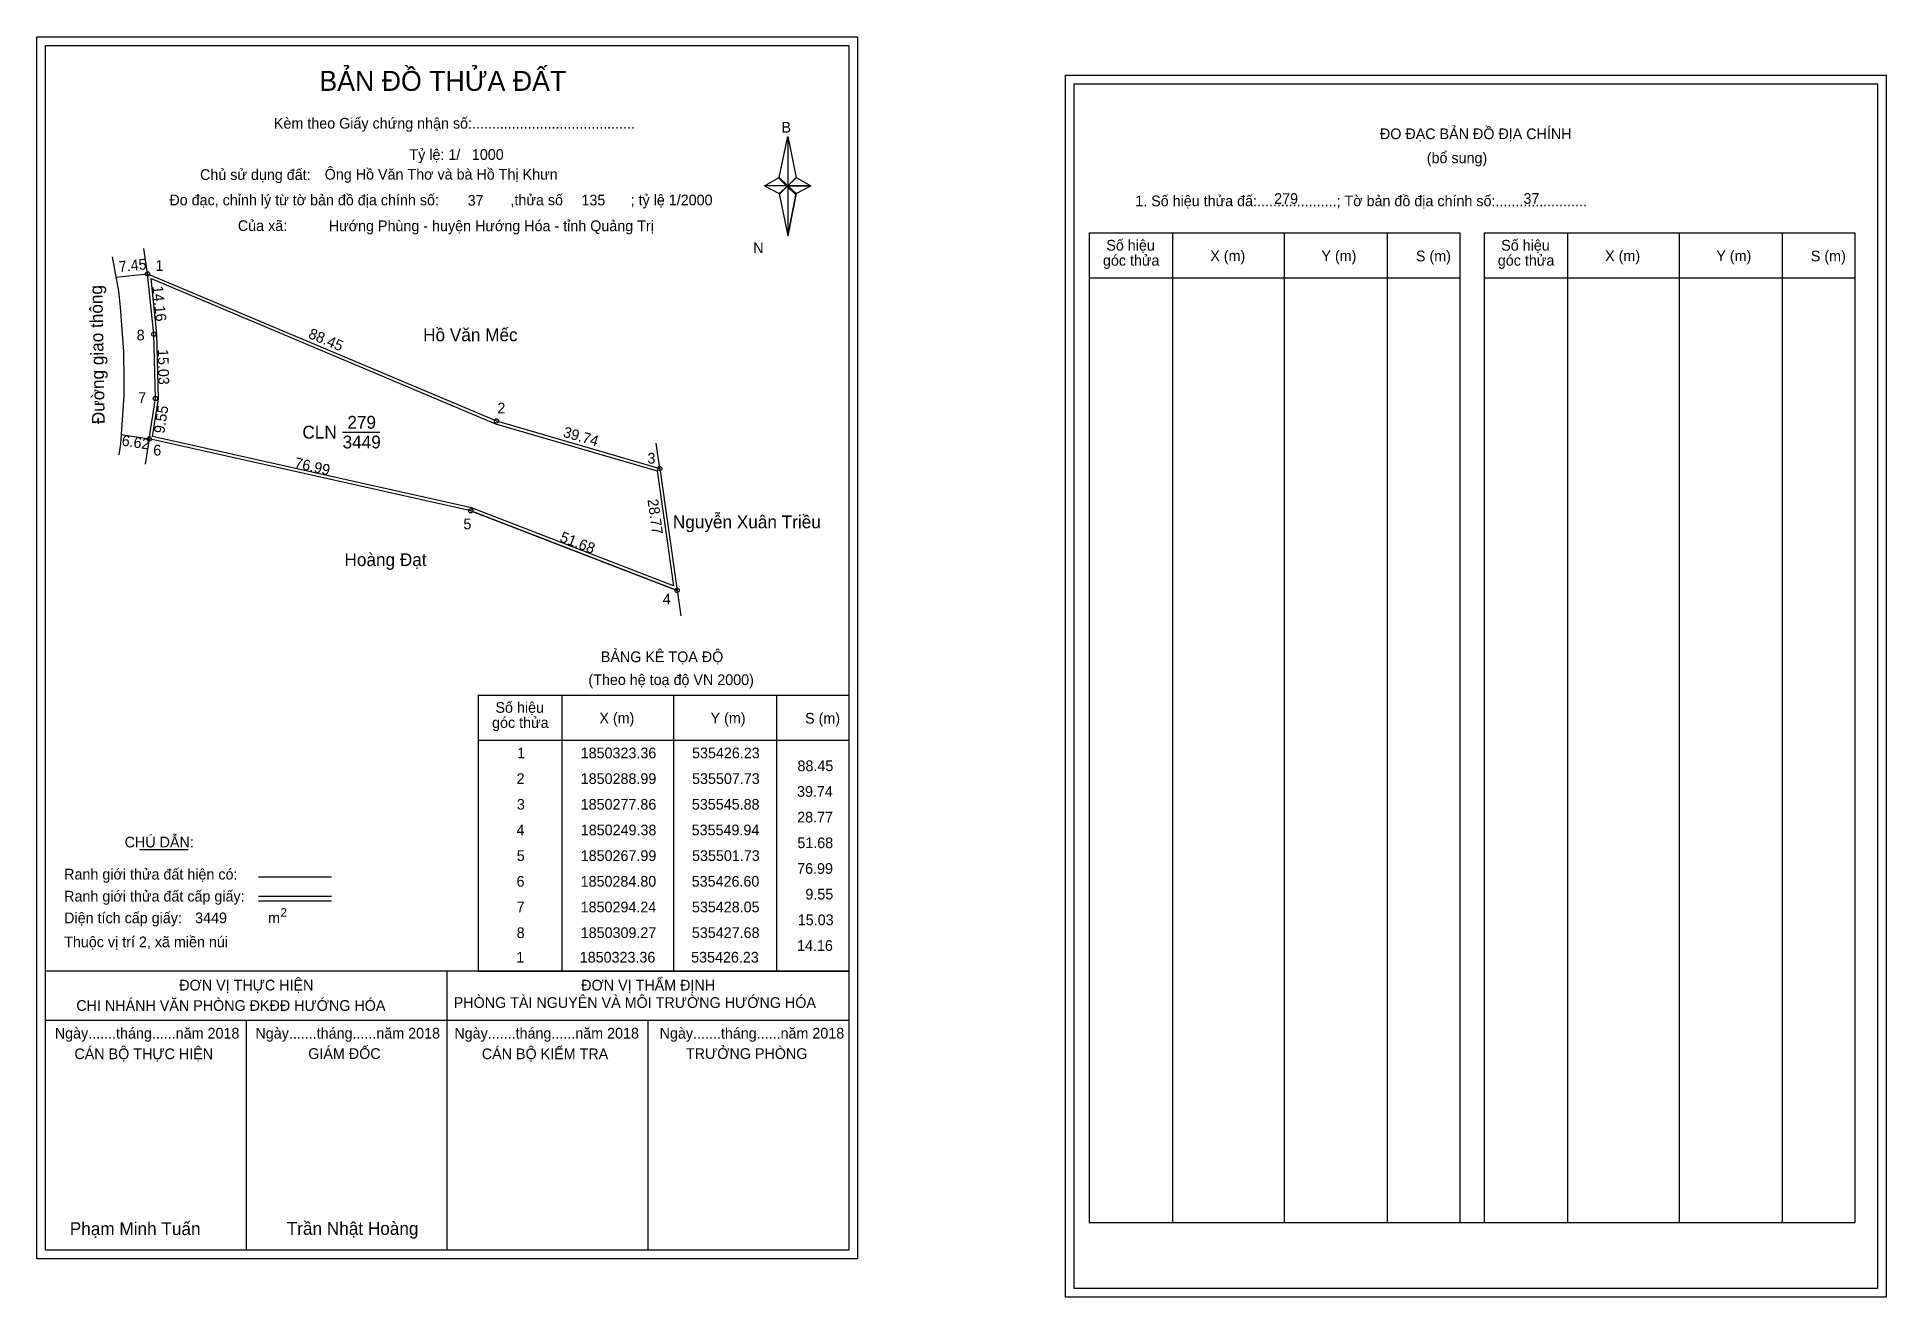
# Model space of a CAD drawing. Extents: x 535400 to 535832, y 1850084 to 1850379.
import ezdxf

# ---------------------------------------------------------------- set-up
doc = ezdxf.new("R2010")
doc.units = 0
for name, color, linetype in [('Level 1', 7, 'Continuous'), ('Level 10', 7, 'Continuous'), ('Level 11', 7, 'Continuous'), ('Level 13', 7, 'Continuous'), ('Level 27', 7, 'Continuous'), ('Level 3', 7, 'Continuous'), ('Level 36', 7, 'Continuous'), ('Level 49', 7, 'Continuous'), ('Level 5', 7, 'Continuous'), ('Level 53', 7, 'Continuous'), ('Level 55', 7, 'Continuous'), ('Level 6', 7, 'Continuous'), ('Level 63', 7, 'Continuous'), ('Level 9', 7, 'Continuous')]:
    doc.layers.add(name, color=color, linetype=linetype)

msp = doc.modelspace()

# ---------------------------------------------------------------- linework, layer by layer
at = {"layer": 'Level 1'}
for p, q in [((535402.38, 1850376.74), (535402.38, 1850376.74)), ((535642.66, 1850367.8), (535642.66, 1850367.8)), ((535573.8, 1850345.86), (535575.77, 1850355.5)), ((535575.77, 1850355.5), (535575.77, 1850343.97)), ((535575.77, 1850355.5), (535577.74, 1850345.86)), ((535570.36, 1850343.97), (535573.8, 1850345.86)), ((535573.8, 1850345.86), (535575.77, 1850343.97)), ((535575.62, 1850343.76), (535573.8, 1850345.64)), ((535575.77, 1850343.97), (535573.8, 1850342.13)), ((535575.62, 1850343.76), (535573.8, 1850341.92)), ((535573.8, 1850341.92), (535575.62, 1850343.76)), ((535577.59, 1850345.64), (535575.62, 1850343.76)), ((535575.62, 1850343.76), (535577.59, 1850345.64)), ((535577.59, 1850341.92), (535575.62, 1850343.76)), ((535577.74, 1850345.86), (535575.77, 1850343.97)), ((535575.77, 1850343.97), (535575.77, 1850332.28)), ((535575.77, 1850343.97), (535581.18, 1850343.97)), ((535575.77, 1850343.97), (535577.74, 1850342.13)), ((535577.74, 1850342.13), (535581.18, 1850343.97)), ((535573.8, 1850342.13), (535575.77, 1850332.28)), ((535577.74, 1850342.13), (535575.77, 1850332.28)), ((535646.19, 1850332.94), (535732.79, 1850332.94)), ((535665.78, 1850101.68), (535665.78, 1850332.94)), ((535691.85, 1850101.68), (535691.85, 1850332.94)), ((535715.82, 1850332.94), (535715.82, 1850101.68)), ((535732.79, 1850332.94), (535732.79, 1850101.68)), ((535738.45, 1850332.94), (535825.05, 1850332.94)), ((535758.04, 1850101.68), (535758.04, 1850332.94)), ((535784.11, 1850101.68), (535784.11, 1850332.94)), ((535808.08, 1850332.94), (535808.08, 1850101.68)), ((535825.05, 1850332.94), (535825.05, 1850101.68)), ((535646.19, 1850322.42), (535732.79, 1850322.42)), ((535738.45, 1850322.42), (535825.05, 1850322.42)), ((535503.48, 1850224.91), (535590.08, 1850224.91)), ((535523.07, 1850160.39), (535523.07, 1850224.91)), ((535549.14, 1850160.39), (535549.14, 1850224.91)), ((535573.11, 1850224.91), (535573.11, 1850160.39)), ((535503.48, 1850214.39), (535590.08, 1850214.39)), ((535424.3, 1850188.81), (535435.7, 1850188.81)), ((535452.16, 1850182.4), (535469.18, 1850182.4)), ((535452.16, 1850177.95), (535469.18, 1850177.95)), ((535452.16, 1850176.86), (535469.18, 1850176.86)), ((535509.21, 1850160.39), (535402.38, 1850160.39)), ((535590.08, 1850160.39), (535485.24, 1850160.39)), ((535496.23, 1850095.17), (535496.23, 1850160.39)), ((535503.48, 1850160.39), (535590.08, 1850160.39)), ((535590.08, 1850148.84), (535402.38, 1850148.84)), ((535449.3, 1850095.17), (535449.3, 1850148.84)), ((535543.15, 1850095.17), (535543.15, 1850148.84)), ((535646.19, 1850101.68), (535825.05, 1850101.68)), ((535590.08, 1850095.17), (535590.08, 1850095.17)), ((535830.36, 1850086.22), (535830.36, 1850086.22))]:
    msp.add_line(p, q, dxfattribs=at)
for points in [[(535573.8, 1850345.86), (535575.77, 1850355.5), (535575.77, 1850343.97)], [(535570.36, 1850343.97), (535573.8, 1850342.13), (535575.77, 1850343.97)], [(535575.77, 1850343.97), (535577.74, 1850345.86), (535581.18, 1850343.97)], [(535575.77, 1850343.97), (535575.77, 1850332.28), (535577.74, 1850342.13)]]:
    msp.add_lwpolyline(points, close=True, dxfattribs=at)
at = {"layer": 'Level 10'}
msp.add_line((535501.73, 1850267.99), (535549.94, 1850249.38), dxfattribs=at)
msp.add_lwpolyline([(535417.95, 1850327.39), (535419.41, 1850319.35), (535419.85, 1850315.61), (535420.56, 1850305.24), (535420.68, 1850298.41), (535420.69, 1850294.93), (535419.9, 1850283.61), (535419.51, 1850281.07)], dxfattribs=at)
for points in [[(535545.88, 1850277.86), (535549.94, 1850249.38), (535501.73, 1850267.99), (535426.6, 1850284.8), (535428.05, 1850294.24), (535427.68, 1850309.27), (535426.23, 1850323.36), (535507.73, 1850288.99)], [(535545.25, 1850277.31), (535549.08, 1850250.46), (535501.93, 1850268.66), (535427.39, 1850285.34), (535428.75, 1850294.2), (535428.38, 1850309.31), (535427.05, 1850322.26), (535507.5, 1850288.33)]]:
    msp.add_lwpolyline(points, close=True, dxfattribs=at)
at = {"layer": 'Level 11'}
for centre in [(535426.23, 1850323.36), (535427.68, 1850309.27), (535428.05, 1850294.24), (535507.73, 1850288.99), (535426.6, 1850284.8), (535545.88, 1850277.86), (535545.88, 1850277.86), (535501.73, 1850267.99), (535549.94, 1850249.38)]:
    msp.add_circle(centre, 0.5, dxfattribs=at)
at = {"layer": 'Level 27'}
for p, q in [((535426.23, 1850323.36), (535425.36, 1850329.3)), ((535426.6, 1850284.8), (535425.69, 1850278.87)), ((535545.88, 1850277.86), (535545.04, 1850283.8)), ((535549.94, 1850249.38), (535550.78, 1850243.44))]:
    msp.add_line(p, q, dxfattribs=at)
at = {"layer": 'Level 3'}
for p, q in [((535646.19, 1850332.94), (535646.19, 1850101.68)), ((535738.45, 1850332.94), (535738.45, 1850101.68)), ((535503.48, 1850224.91), (535503.48, 1850160.39))]:
    msp.add_line(p, q, dxfattribs=at)
at = {"layer": 'Level 5'}
for p, q in [((535418.82, 1850322.6), (535426.23, 1850323.36)), ((535420.05, 1850285.8), (535426.6, 1850284.8))]:
    msp.add_line(p, q, dxfattribs=at)
at = {"layer": 'Level 63'}
for points in [[(535400.38, 1850378.74), (535592.08, 1850378.74), (535592.08, 1850093.17), (535400.38, 1850093.17)], [(535402.38, 1850376.74), (535590.08, 1850376.74), (535590.08, 1850095.17), (535402.38, 1850095.17)], [(535640.66, 1850369.8), (535832.36, 1850369.8), (535832.36, 1850084.22), (535640.66, 1850084.22)], [(535642.66, 1850367.8), (535830.36, 1850367.8), (535830.36, 1850086.22), (535642.66, 1850086.22)]]:
    msp.add_lwpolyline(points, close=True, dxfattribs=at)
at = {"layer": 'Level 9'}
msp.add_line((535471.78, 1850286.37), (535480.46, 1850286.37), dxfattribs=at)

# ---------------------------------------------------------------- texts
at = {"layer": 'Level 1'}
for s, height, p in [('BẢN ĐỒ THỬA ĐẤT', 4.6657, (535466.35, 1850366.15)), ('Kèm theo Giấy chứng nhận số:.........................................', 2.5, (535455.73, 1850357.32)), ('B', 2.5, (535574.31, 1850356.38)), ('ĐO ĐẠC BẢN ĐỒ ĐỊA CHÍNH', 2.5, (535714.13, 1850354.86)), ('(bổ sung)', 2.5, (535725.07, 1850349.24)), ('Chủ sử dụng đất:', 2.5, (535438.47, 1850345.32)), ('Đo đạc, chỉnh lý từ tờ bản đồ địa chính số:                  ,thửa số                 ; tỷ lệ 1/2000', 2.5, (535431.31, 1850339.39)), ('1. Số hiệu thửa đấ:....................; Tờ bản đồ địa chính số:.......................', 2.5, (535656.96, 1850339.18)), ('Của xã:', 2.5, (535447.31, 1850333.39)), ('N', 2.5, (535567.71, 1850328.21)), ('Số hiệu', 2.5, (535650.2, 1850328.81)), ('Số hiệu', 2.5, (535742.46, 1850328.81)), ('góc thửa', 2.5, (535649.41, 1850325.28)), ('X (m)', 2.5, (535674.49, 1850326.34)), ('Y (m)', 2.5, (535700.46, 1850326.34)), ('S (m)', 2.5, (535722.54, 1850326.29)), ('góc thửa', 2.5, (535741.67, 1850325.28)), ('X (m)', 2.5, (535766.74, 1850326.34)), ('Y (m)', 2.5, (535792.72, 1850326.34)), ('S (m)', 2.5, (535814.8, 1850326.29)), ('BẢNG KÊ TỌA ĐỘ', 2.5, (535532.11, 1850232.62)), ('(Theo hệ toạ độ VN 2000)', 2.5, (535529.21, 1850227.26)), ('Số hiệu', 2.5, (535507.49, 1850220.78)), ('góc thửa', 2.5, (535506.7, 1850217.25)), ('X (m)', 2.5, (535531.77, 1850218.31)), ('Y (m)', 2.5, (535557.75, 1850218.31)), ('S (m)', 2.5, (535579.83, 1850218.26)), ('CHÚ DẪN:', 2.5, (535420.86, 1850189.31)), ('Ranh giới thửa đất hiện có:', 2.5, (535406.73, 1850181.81)), ('Ranh giới thửa đất cấp giấy:', 2.5, (535406.73, 1850176.67)), ('2', 2, (535457.28, 1850173.12)), ('Diện tích cấp giấy:', 2.5, (535406.73, 1850171.59)), ('m', 2.5, (535454.38, 1850171.61)), ('Thuộc vị trí 2, xã miền núi', 2.5, (535406.73, 1850165.99)), ('ĐƠN VỊ THỰC HIỆN', 2.5, (535433.61, 1850155.87)), ('ĐƠN VỊ THẨM ĐỊNH', 2.5, (535527.52, 1850155.87)), ('CHI NHÁNH VĂN PHÒNG ĐKĐĐ HƯỚNG HÓA', 2.5, (535409.57, 1850151.11)), ('PHÒNG TÀI NGUYÊN VÀ MÔI TRƯỜNG HƯỚNG HÓA', 2.5, (535497.74, 1850151.8)), ('Ngày.......tháng......năm 2018', 2.5, (535404.55, 1850144.64)), ('Ngày.......tháng......năm 2018', 2.5, (535451.42, 1850144.64)), ('Ngày.......tháng......năm 2018', 2.5, (535497.89, 1850144.64)), ('Ngày.......tháng......năm 2018', 2.5, (535545.85, 1850144.64)), ('CÁN BỘ THỰC HIỆN', 2.5, (535409.13, 1850139.82)), ('GIÁM ĐỐC', 2.5, (535463.76, 1850139.88)), ('CÁN BỘ KIỂM TRA', 2.5, (535504.3, 1850139.82)), ('TRƯỞNG PHÒNG', 2.5, (535551.99, 1850139.88)), ('Phạm Minh Tuấn', 3, (535408.04, 1850098.71)), ('Trần Nhật Hoàng', 3, (535458.73, 1850098.76))]:
    msp.add_text(s, height=height, dxfattribs=at).set_placement(p)
at = {"layer": 'Level 11'}
msp.add_text('Tỷ lệ: 1/', height=2.5, dxfattribs=at).set_placement((535487.39, 1850350))
at = {"layer": 'Level 13'}
for s, p in [('CLN', (535462.39, 1850284.87)), ('279', (535472.89, 1850287.17)), ('3449', (535471.78, 1850282.57))]:
    msp.add_text(s, height=3, dxfattribs=at).set_placement(p)
at = {"layer": 'Level 36'}
msp.add_text('Đường giao thông', height=3, rotation=91.0444, dxfattribs=at).set_placement((535416.23, 1850288.26))
for s, p in [('Hồ Văn Mếc', (535490.59, 1850307.62)), ('Nguyễn Xuân Triều', (535548.94, 1850263.9)), ('Hoàng Đạt', (535472.22, 1850255.08))]:
    msp.add_text(s, height=3, dxfattribs=at).set_placement(p)
at = {"layer": 'Level 49'}
for s, rotation, p in [('14.16', 275.8756, (535427.33, 1850320.46)), ('88.45', 337.134, (535463.57, 1850308.48)), ('15.03', 271.4102, (535428.57, 1850305.78)), ('9.55', 81.2675, (535430.11, 1850285.95)), ('39.74', 343.7358, (535523.1, 1850285.34)), ('76.99', 347.388, (535460.36, 1850278.07)), ('28.77', 278.1132, (535542.99, 1850270.6)), ('51.68', 338.8924, (535522.35, 1850260.89))]:
    msp.add_text(s, height=2.5, rotation=rotation, dxfattribs=at).set_placement(p)
at = {"layer": 'Level 5'}
for s, rotation, p in [('7.45', 5.8756, (535419.61, 1850323.8)), ('6.62', 351.2926, (535420.05, 1850283.27))]:
    msp.add_text(s, height=2.5, rotation=rotation, dxfattribs=at).set_placement(p)
at = {"layer": 'Level 53'}
for s, p in [('1', (535512.57, 1850210.14)), ('1850323.36', (535527.4, 1850210.14)), ('535426.23', (535553.42, 1850210.14)), ('88.45', (535578.05, 1850207.14)), ('2', (535512.42, 1850204.14)), ('1850288.99', (535527.41, 1850204.14)), ('535507.73', (535553.42, 1850204.14)), ('3', (535512.5, 1850198.14)), ('1850277.86', (535527.4, 1850198.14)), ('535545.88', (535553.38, 1850198.14)), ('39.74', (535577.94, 1850201.14)), ('28.77', (535577.98, 1850195.14)), ('4', (535512.41, 1850192.14)), ('1850249.38', (535527.43, 1850192.14)), ('535549.94', (535553.33, 1850192.14)), ('5', (535512.47, 1850186.14)), ('1850267.99', (535527.41, 1850186.14)), ('535501.73', (535553.42, 1850186.14)), ('51.68', (535578.02, 1850189.14)), ('76.99', (535577.97, 1850183.14)), ('6', (535512.42, 1850180.14)), ('1850284.80', (535527.39, 1850180.14)), ('535426.60', (535553.34, 1850180.14)), ('9.55', (535579.9, 1850177.14)), ('7', (535512.43, 1850174.14)), ('1850294.24', (535527.39, 1850174.14)), ('535428.05', (535553.39, 1850174.14)), ('8', (535512.45, 1850168.14)), ('1850309.27', (535527.41, 1850168.14)), ('535427.68', (535553.38, 1850168.14)), ('15.03', (535578.12, 1850171.14)), ('14.16', (535577.95, 1850165.14)), ('1', (535512.36, 1850162.4)), ('1850323.36', (535527.18, 1850162.4)), ('535426.23', (535553.21, 1850162.4))]:
    msp.add_text(s, height=2.5, dxfattribs=at).set_placement(p)
at = {"layer": 'Level 55'}
for s, height, p in [('280', 0.11, (535426.11, 1850323.25)), ('1', 0.4, (535426.12, 1850323.36)), ('8', 0.4, (535427.55, 1850309.27)), ('7', 0.4, (535427.92, 1850294.24)), ('2', 0.4, (535507.59, 1850288.99)), ('280', 0.11, (535507.61, 1850288.88)), ('6', 0.4, (535426.46, 1850284.8)), ('0', 0.11, (535426.56, 1850284.69)), ('0', 0.11, (535426.56, 1850284.69)), ('3', 0.4, (535545.76, 1850277.86)), ('280', 0.11, (535545.76, 1850277.75)), ('0', 0.11, (535545.84, 1850277.75)), ('0', 0.11, (535545.84, 1850277.75)), ('5', 0.4, (535501.6, 1850267.99)), ('0', 0.11, (535501.69, 1850267.88)), ('0', 0.11, (535501.69, 1850267.88)), ('4', 0.4, (535549.8, 1850249.38)), ('0', 0.11, (535549.9, 1850249.27)), ('0', 0.11, (535549.9, 1850249.27)), ('0', 0.11, (535549.9, 1850249.27)), ('0', 0.11, (535549.9, 1850249.27))]:
    msp.add_text(s, height=height, dxfattribs=at).set_placement(p)
at = {"layer": 'Level 6'}
for s, p in [('1000', (535501.98, 1850350.02)), ('Ông Hồ Văn Thơ và bà Hồ Thị Khưn', (535467.6, 1850345.39)), ('37', (535500.99, 1850339.3)), ('135', (535527.58, 1850339.38)), ('279', (535689.41, 1850339.72)), ('37', (535747.66, 1850339.74)), (' Hướng Phùng - huyện Hướng Hóa - tỉnh Quảng Trị', (535467.62, 1850333.35)), ('3449', (535437.32, 1850171.6))]:
    msp.add_text(s, height=2.5, dxfattribs=at).set_placement(p)
at = {"layer": 'Level 9'}
for s, p in [('1', (535428.06, 1850324.07)), ('8', (535423.67, 1850307.82)), ('7', (535424.02, 1850293.19)), ('2', (535507.95, 1850290.76)), ('6', (535427.55, 1850280.91)), ('3', (535543.01, 1850279.03)), ('5', (535500, 1850263.68)), ('4', (535546.58, 1850246.14))]:
    msp.add_text(s, height=2.5, dxfattribs=at).set_placement(p)

doc.saveas('drawing.dxf')
